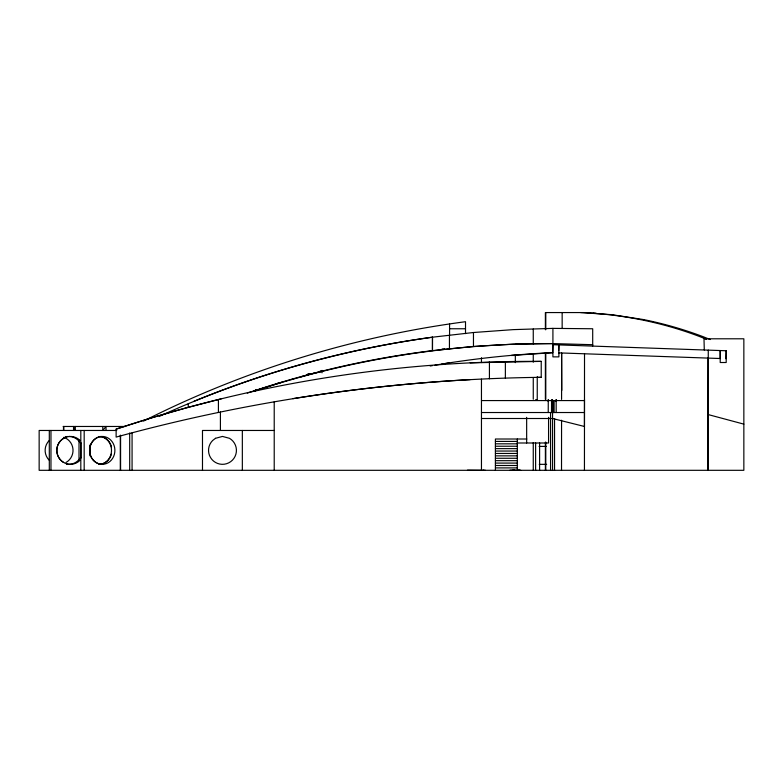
<?xml version="1.0" encoding="UTF-8"?>
<svg xmlns="http://www.w3.org/2000/svg" width="783" height="783" viewBox="0 0 783 783"><rect width="100%" height="100%" fill="white"/><g stroke="black" fill="none" stroke-linecap="round" stroke-linejoin="round"><path stroke-width="1.17" d="M552.945 328.38L513.149 329.633L473.461 332.511L432.48 337.199L432.461 350.618A929.45 929.45 0 0 0 247.291 393.115M561.519 470.309L561.568 420.207M561.587 399.428L561.626 352.986L561.803 390.374M584.441 470.309L584.519 353.789M707.989 358.095L707.979 470.309L708.272 350.128M584.49 399.624L584.441 426.471L552.553 418.504M552.632 352.879L552.945 343.59L592.702 344.706M558.69 350.608L558.886 344.911L558.886 356.872L552.915 356.872L552.915 328.38L592.702 328.762L592.702 346.096M720.213 350.686L720.213 358.516L558.612 352.879M725.919 358.722L726.193 350.755L552.915 344.706M556.165 399.624L556.165 401.513L556.253 399.624M552.534 399.624L551.222 400.573L551.917 401.513M551.917 399.624L551.565 401.258M143.504 421.097C244.218 370.144 353.632 336.494 465.513 321.705L465.513 333.646M159.575 416.272C246.058 376.78 338.325 350.216 432.48 337.199L432.461 350.618L473.461 346.458L513.168 344.168L552.945 343.59M253.203 391.363L282.027 382.231M470.133 362.862L541.229 361.384L541.229 377.318C397.744 378.982 254.514 399.134 116.129 437.1L116.129 429.133L150.913 418.053L185.992 407.943L221.335 398.801M291.384 379.559L293.723 378.894M300.741 376.887L310.039 374.225L307.797 374.215M311.125 373.912L321.735 371.387M441.602 364.173L449.442 362.842M516.026 344.207L518.366 344.089M519.99 470.309L509.664 470.397L515.194 470.309L512.806 470.182M548.834 418.474L551.066 418.474M580.585 312.564L611.944 314.697L643.342 319.533A405.731 391.422 90 0 1 702.948 336.621L710.23 339.538M449.569 328.762L465.513 328.762M442.131 348.895L444.568 348.895M515.331 355.472L511.338 355.472L552.632 352.673A956.268 956.268 0 0 0 434.966 365.181M320.257 370.897L322.665 370.897M314.267 372.561L315.608 372.884M308.042 373.882L310.401 373.882M306.789 374.881L307.748 374.881M537.246 377.406L541.229 377.406M278.082 382.926L279.139 382.926M255.424 389.572L257.392 389.572M481.457 400.573L584.48 400.573M548.198 401.513L548.276 399.624L548.237 412.524M481.457 412.524L584.48 412.524M481.457 418.504L551.379 418.504M63.149 426.471L125.456 426.471M116.736 430.464L39.15 430.464L39.15 470.309L743.85 470.309L743.85 338.794L703.995 338.794L704.289 349.991M274.216 430.464L202.484 430.464L202.484 470.309M526.822 439.009L495.404 439.009L495.404 470.309M495.404 441.416L517.318 441.416M517.152 442.992L548.57 442.992L548.57 417.339M495.404 443.824L517.318 443.824M495.404 446.232L517.318 446.232M539.096 446.398L546.299 446.398M495.404 448.639L517.318 448.639M495.404 451.047L517.318 451.047M495.404 453.455L517.318 453.455M495.404 455.863L517.318 455.863M495.404 458.27L517.318 458.27M495.404 460.678L517.318 460.678M495.404 463.086L517.318 463.086M539.233 464.339L546.651 464.339M495.404 465.494L517.318 465.494M495.404 467.901L517.318 467.901M483.542 470.309L467.471 470.172M596.069 313.229L583.57 312.564L545.379 312.564L545.379 329.682M483.356 470.182L485.431 470.309M518.424 470.162L520.675 470.309M593.152 313.229L594.395 313.337C630.276 316.058 665.785 323.731 699.444 336.475L706.354 339.264M707.979 414.52L743.85 424.132M536.649 399.653L536.404 399.584A0.998 0.998 0 0 0 535.66 399.77M726.193 350.755L726.193 362.509L720.213 362.509L720.213 350.549M562.155 312.564L562.155 328.469M556.165 400.573L556.184 412.524M554.55 418.543L554.55 470.309M553.933 400.573L553.933 412.524M553.591 400.573L553.591 412.524M553.385 400.573L553.385 412.524M552.818 400.573L552.818 412.524M552.553 400.573L552.553 470.309M550.566 412.524L550.566 470.309M545.79 312.564L545.79 329.682M545.79 352.918L545.79 399.389M545.79 442.189L545.79 470.309M545.379 352.918L545.379 399.389M545.379 442.189L545.379 470.309M539.604 442.992L539.604 470.309M537.246 376.721L537.246 400.005M535.621 442.992L535.621 470.309M533.262 329.007L533.262 343.874M533.262 353.515L533.262 362.177M533.262 377.494L533.262 399.242M533.262 442.601L533.262 470.309M526.656 417.339L526.656 442.992M517.318 439.009L517.318 470.309M515.331 355.13L515.331 362.637M505.368 361.648L505.368 378.111M489.424 361.648L489.424 378.796M481.457 357.714L481.457 362.578M481.457 379.138L481.457 470.309M473.461 332.511L473.461 346.458M449.569 324.035L449.569 335.241M449.442 335.261L449.442 348.895M322.038 370.398L322.038 372.816M274.216 401.875L274.216 470.309M242.339 430.464L242.339 470.309M220.415 412.015L220.415 430.464M218.418 399.555L218.418 412.445M188.263 403.764L188.263 407.317M132.073 432.901L132.073 470.309M129.694 433.019L129.694 470.309M120.582 435.289L120.582 470.309M120.298 435.289L120.298 470.309M106.018 430.464L106.018 426.471L102.798 430.464L102.798 426.471M89.947 444.95L89.947 455.823M84.182 430.464L84.182 470.309M80.933 442.532L80.933 458.231M80.815 430.464L80.815 470.309M79.005 440.124L79.005 459.445M75.305 430.464L75.305 426.471L73.543 430.464L73.543 426.471M63.795 426.471L63.795 430.464M63.482 426.471L63.482 430.464M50.964 430.464L50.964 470.309M49.309 430.464L49.309 470.309M194.086 401.239A972.584 972.584 0 0 1 432.461 337.199M116.129 429.133A1316.477 1316.477 0 0 1 541.229 361.384M253.535 391.314A939.669 939.669 0 0 1 552.906 343.59M430.141 366.013A956.268 956.268 0 0 1 432.549 365.592M80.101 460.247A13.947 13.644 -90 0 1 60.81 460.247A13.947 13.644 -90 0 1 60.81 440.526A13.947 13.644 -90 0 1 80.101 440.526M68.796 436.434A13.947 13.644 -90 0 1 80.61 443.413M80.61 457.36A13.947 13.644 -90 0 1 66.428 464.123M65.263 436.914A13.947 13.644 -90 0 1 67.612 436.493M99.97 436.493A13.947 12.645 90 0 1 111.499 450.988A13.947 12.645 90 0 1 98.873 464.339M63.844 437.276A13.947 13.947 0 0 1 66.046 462.469M49.212 460.247A13.947 13.947 0 0 1 49.212 440.526M63.638 462.469A13.947 13.644 90 0 1 65.792 437.276M102.377 464.339A13.947 12.743 -90 0 1 89.644 450.988A13.947 12.743 -90 0 1 101.271 436.493M100.244 436.493A13.947 12.743 -90 0 1 108.142 440.526M108.896 441.416A13.947 12.743 -90 0 1 111.44 446.78M111.44 453.993A13.947 12.743 -90 0 1 99.138 464.339M292.891 398.645A1674.475 1674.475 0 0 1 470.182 379.628M551.565 400.573L551.555 412.524L551.565 400.573M215.501 438.304L212.614 440.526A13.947 13.947 0 0 0 213.514 461.07A13.947 13.947 0 0 0 233.902 458.388A13.947 13.947 0 0 0 229.458 438.304L222.48 436.434L215.501 438.304M91.298 443.413A13.947 12.645 90 0 0 102.24 464.339A13.947 12.645 90 0 0 113.192 443.413A13.947 12.645 90 0 0 91.298 443.413"/></g></svg>
